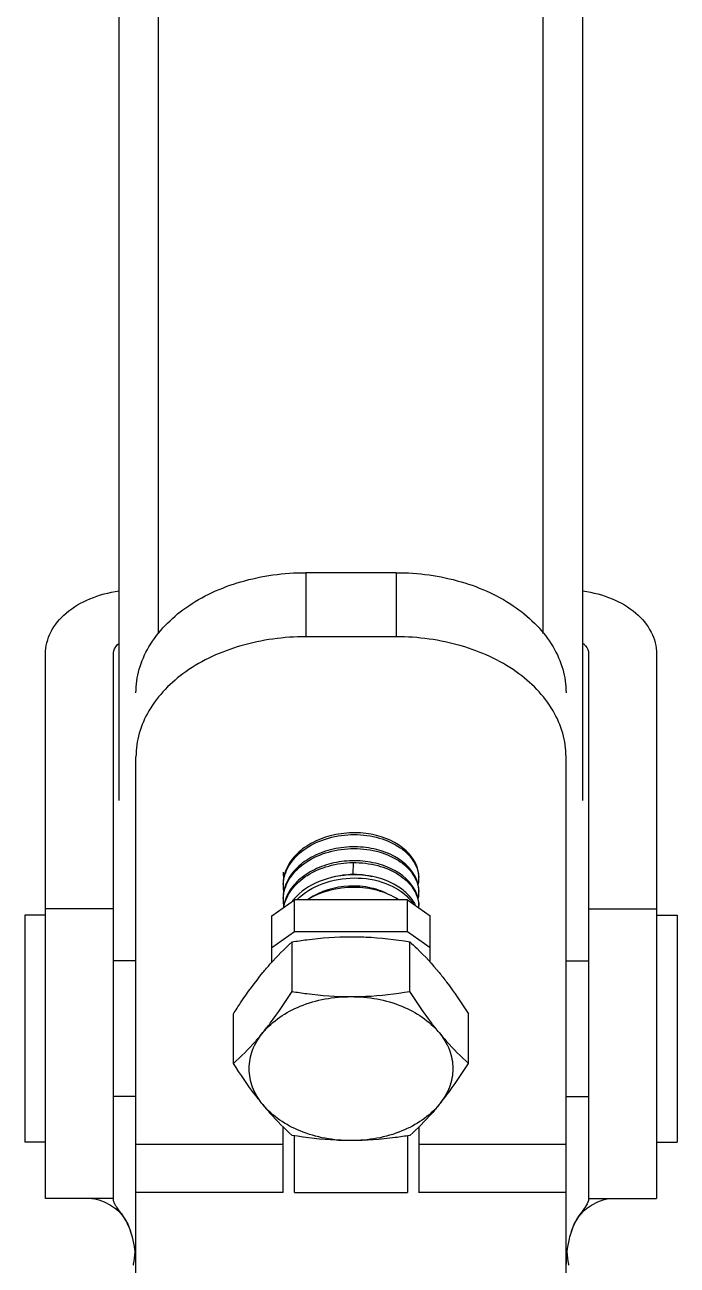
# Model space of a CAD drawing. Extents: x 4995099 to 5303443, y 4627657 to 4889583.
# Drawn here: x 5061614 to 5062204, y 4729155 to 4730275 of the extents above; entities that cross this region are included whole.
import ezdxf

# ---------------------------------------------------------------- set-up
doc = ezdxf.new("R2010")
doc.units = 0
doc.header["$LTSCALE"] = 1000
doc.header["$MEASUREMENT"] = 0
doc.layers.get('0').update_dxf_attribs({"color": 4, "linetype": 'CONTINUOUS'})

msp = doc.modelspace()

# ---------------------------------------------------------------- linework, layer by layer
for p, q in [((5061699.3, 4729574.3), (5061699.3, 4732787.2)), ((5062118.4, 4729574.3), (5062118.4, 4732787.2)), ((5061735.1, 4729725.4), (5061735.1, 4732431.7)), ((5062082.6, 4729725.4), (5062082.6, 4732431.7)), ((5061868, 4729780.3), (5061868, 4729722.4)), ((5061949.7, 4729780.3), (5061868, 4729780.3)), ((5061949.7, 4729780.3), (5061949.7, 4729722.4)), ((5061949.7, 4729722.4), (5061868, 4729722.4)), ((5061632.9, 4729214.9), (5061632.9, 4729707)), ((5061694.2, 4729214.9), (5061694.2, 4729707)), ((5062123.5, 4729707), (5062123.5, 4729214.9)), ((5062184.9, 4729707), (5062184.9, 4729214.9)), ((5061714.6, 4729145.3), (5061714.6, 4729614)), ((5062103.1, 4729145.3), (5062103.1, 4729614)), ((5061910.7, 4729518.4), (5061910.4, 4729507.5)), ((5061910.4, 4729507.5), (5061910.4, 4729507.3)), ((5061694.2, 4729476.7), (5061632.9, 4729476.7)), ((5061837.3, 4729470.3), (5061857.8, 4729484.7)), ((5061857.8, 4729455.8), (5061857.8, 4729484.7)), ((5061960, 4729484.7), (5061857.8, 4729484.7)), ((5061960, 4729455.8), (5061960, 4729484.7)), ((5061960, 4729484.7), (5061980.4, 4729470.3)), ((5062123.5, 4729476.7), (5062184.9, 4729476.7)), ((5061632.9, 4729470.9), (5061614.2, 4729470.9)), ((5061614.2, 4729470.9), (5061614.2, 4729265.7)), ((5061837.3, 4729428.3), (5061837.3, 4729470.3)), ((5061980.4, 4729428.3), (5061980.4, 4729470.3)), ((5062184.9, 4729470.9), (5062203.5, 4729470.9)), ((5062203.5, 4729470.9), (5062203.5, 4729265.7)), ((5061857.8, 4729455.8), (5061837.3, 4729441.4)), ((5061960, 4729455.8), (5061857.8, 4729455.8)), ((5061980.4, 4729441.4), (5061960, 4729455.8)), ((5061855.7, 4729401.9), (5061855.7, 4729446.7)), ((5061962, 4729401.9), (5061962, 4729446.7)), ((5061714.6, 4729429.6), (5061694.2, 4729429.6)), ((5062103.1, 4729429.6), (5062123.5, 4729429.6)), ((5061802.6, 4729336.8), (5061802.6, 4729381.6)), ((5062015.1, 4729336.8), (5062015.1, 4729381.6)), ((5061714.6, 4729306.9), (5061694.2, 4729306.9)), ((5062103.1, 4729306.9), (5062123.5, 4729306.9)), ((5061847.5, 4729220.1), (5061847.5, 4729279.5)), ((5061970.2, 4729279.5), (5061970.2, 4729220)), ((5061632.9, 4729265.7), (5061614.2, 4729265.7)), ((5061847.5, 4729263.5), (5061714.6, 4729263.5)), ((5061857.8, 4729220.1), (5061857.8, 4729271.5)), ((5061960, 4729271.5), (5061960, 4729220.1)), ((5062103.1, 4729263.5), (5061970.2, 4729263.5)), ((5062184.9, 4729265.7), (5062203.5, 4729265.7)), ((5061847.5, 4729220.1), (5061714.6, 4729220.1)), ((5061857.8, 4729220.1), (5061960, 4729220.1)), ((5062103.1, 4729220.1), (5061970.2, 4729220.1)), ((5061694.2, 4729214.9), (5061632.9, 4729214.9)), ((5061674.7, 4729214.9), (5061675.2, 4729214.9)), ((5061675.2, 4729214.9), (5061677.4, 4729214.6)), ((5061677.4, 4729214.6), (5061681, 4729213.7)), ((5061681, 4729213.7), (5061685.9, 4729211.9)), ((5061685.9, 4729211.9), (5061691.5, 4729208.9)), ((5061691.5, 4729208.9), (5061696.1, 4729205.8)), ((5061700.7, 4729202.3), (5061696.1, 4729205.8)), ((5061696.1, 4729205.8), (5061699, 4729203.3)), ((5062117, 4729202.3), (5062121.6, 4729205.8)), ((5062118.8, 4729203.3), (5062121.6, 4729205.8)), ((5062121.6, 4729205.8), (5062126.2, 4729208.9)), ((5062123.5, 4729214.9), (5062184.9, 4729214.9)), ((5062126.2, 4729208.9), (5062131.8, 4729211.9)), ((5062131.8, 4729211.9), (5062136.7, 4729213.7)), ((5062136.7, 4729213.7), (5062140.3, 4729214.6)), ((5062140.3, 4729214.6), (5062142.5, 4729214.9)), ((5062142.5, 4729214.9), (5062143, 4729214.9)), ((5061699, 4729203.3), (5061703.1, 4729198.4)), ((5061703.1, 4729198.4), (5061707.1, 4729191.6)), ((5062110.6, 4729191.7), (5062114.6, 4729198.4)), ((5062114.6, 4729198.4), (5062118.8, 4729203.3)), ((5061707.1, 4729191.6), (5061709.7, 4729185.4)), ((5062108, 4729185.4), (5062110.6, 4729191.7))]:
    msp.add_line(p, q)
for centre, radius, start, end in [((5061881.4, 4729509.7), 33.9, 180.0292, 189.5017), ((5061881, 4729497.1), 33.5, 177.3319, 179.9985), ((5061881.4, 4729497.1), 33.9, 180.0287, 189.4225), ((5061911.7, 4729434.9), 72.7, 90.8014, 91.0371), ((5061911.7, 4729420.8), 86.5, 90.6833, 90.8601), ((5061941.9, 4729503.4), 28.3, 348.6111, 359.9514), ((5061942.3, 4729503.4), 27.8, 0.0023, 3.2047), ((5061881, 4729484.4), 33.5, 177.3321, 179.9985), ((5061941.9, 4729490.8), 28.3, 348.6704, 359.952), ((5061942.3, 4729490.8), 27.8, 0.0022, 3.2052), ((5061881.4, 4729484.5), 33.9, 180.029, 189.4615), ((5061892.2, 4729455.2), 46.1, 139.3761, 142.4805), ((5061942.3, 4729478.1), 27.8, 0.0022, 3.2058), ((5061942.4, 4729478.1), 27.8, 358.8477, 359.9998), ((5061727.7, 4729227.4), 36.7, 213.7882, 214.1887), ((5062090.1, 4729227.4), 36.7, 325.8113, 326.2118), ((5061560.4, 4729182.1), 154.3, 350.0279, 354.2491), ((5062257.3, 4729182.1), 154.3, 185.7566, 189.972), ((5061558.7, 4729182.4), 156, 349.7299, 350.0443), ((5062259, 4729182.4), 156, 189.9557, 190.2701)]:
    msp.add_arc(centre, radius, start, end)
for points, knots in [([(5061714.6, 4729671.8), (5061714.6, 4729679), (5061716.7, 4729693.5), (5061729.1, 4729721.9), (5061759.7, 4729752.5), (5061809.9, 4729775.1), (5061848.2, 4729780.3), (5061868, 4729780.3)], [0, 0, 0, 0, 0.103597, 0.210948, 0.445697, 0.712571, 1, 1, 1, 1]), ([(5061949.7, 4729780.3), (5061969.5, 4729780.3), (5062007.8, 4729775.1), (5062058, 4729752.5), (5062088.6, 4729721.9), (5062101, 4729693.5), (5062103.1, 4729679), (5062103.1, 4729671.8)], [0, 0, 0, 0, 0.287429, 0.554303, 0.789052, 0.896403, 1, 1, 1, 1]), ([(5061632.9, 4729707), (5061632.9, 4729713.7), (5061636.6, 4729728), (5061651.5, 4729745.5), (5061673.2, 4729758.1), (5061690.3, 4729762.5), (5061699.3, 4729763.8)], [0, 0, 0, 0, 0.213346, 0.447987, 0.712108, 1, 1, 1, 1]), ([(5062118.4, 4729763.8), (5062127.4, 4729762.5), (5062144.5, 4729758.1), (5062166.2, 4729745.5), (5062181.1, 4729728), (5062184.9, 4729713.7), (5062184.9, 4729707)], [0, 0, 0, 0, 0.287892, 0.552013, 0.786654, 1, 1, 1, 1]), ([(5061868, 4729722.4), (5061848.2, 4729722.4), (5061809.9, 4729717.2), (5061759.7, 4729694.7), (5061729.1, 4729664.1), (5061716.7, 4729635.7), (5061714.6, 4729621.1), (5061714.6, 4729614)], [0, 0, 0, 0, 0.287429, 0.554303, 0.789052, 0.896403, 1, 1, 1, 1]), ([(5062103.1, 4729614), (5062103.1, 4729621.1), (5062101, 4729635.7), (5062088.6, 4729664.1), (5062058, 4729694.7), (5062007.8, 4729717.2), (5061969.5, 4729722.4), (5061949.7, 4729722.4)], [0, 0, 0, 0, 0.103597, 0.210948, 0.445697, 0.712571, 1, 1, 1, 1]), ([(5061694.2, 4729707), (5061694.2, 4729707.8), (5061694.7, 4729711.5), (5061697.1, 4729714.7), (5061699.2, 4729716.4)], [0, 0, 0, 0, 0.236834, 1, 1, 1, 1]), ([(5062118.5, 4729716.4), (5062119.3, 4729715.8), (5062121.9, 4729713.3), (5062123.5, 4729709.6), (5062123.5, 4729707)], [0, 0, 0, 0, 0.274002, 1, 1, 1, 1]), ([(5061961.7, 4729526), (5061954.1, 4729534.5), (5061936.8, 4729543.1), (5061912.4, 4729546), (5061892.7, 4729543.9), (5061874.7, 4729537.6), (5061859.9, 4729527.4), (5061850, 4729514.1), (5061847.5, 4729503.6), (5061847.5, 4729498.7)], [0, 0, 0, 0, 0.241317, 0.379461, 0.520014, 0.655792, 0.781306, 0.894819, 1, 1, 1, 1]), ([(5061847.6, 4729498.6), (5061847.8, 4729504.5), (5061851.9, 4729516.9), (5061866.2, 4729531.3), (5061885.9, 4729540.8), (5061908.7, 4729544.6), (5061931.4, 4729542.4), (5061951.2, 4729534.5), (5061965.6, 4729521.8), (5061969.8, 4729510.4), (5061970.2, 4729505)], [0, 0, 0, 0, 0.109411, 0.23076, 0.366309, 0.510386, 0.653207, 0.784895, 0.899597, 1, 1, 1, 1]), ([(5061961.7, 4729513.3), (5061954.1, 4729521.9), (5061936.8, 4729530.4), (5061912.4, 4729533.3), (5061892.7, 4729531.3), (5061874.7, 4729524.9), (5061859.9, 4729514.7), (5061850, 4729501.4), (5061847.5, 4729491), (5061847.5, 4729486)], [0, 0, 0, 0, 0.241302, 0.379446, 0.520006, 0.655788, 0.781304, 0.89482, 1, 1, 1, 1]), ([(5061847.6, 4729486), (5061847.8, 4729491.9), (5061851.9, 4729504.3), (5061866.2, 4729518.7), (5061885.9, 4729528.2), (5061908.7, 4729532), (5061931.4, 4729529.8), (5061951.2, 4729521.9), (5061965.6, 4729509.2), (5061969.8, 4729497.7), (5061970.2, 4729492.3)], [0, 0, 0, 0, 0.109411, 0.23076, 0.366314, 0.510391, 0.653213, 0.784895, 0.899597, 1, 1, 1, 1]), ([(5061961.7, 4729500.7), (5061954.4, 4729508.9), (5061938, 4729517.2), (5061914.7, 4729520.6), (5061895.7, 4729519.2), (5061877.9, 4729513.7), (5061862.9, 4729504.6), (5061852.1, 4729492.5), (5061848.5, 4729482.7), (5061847.8, 4729477.9)], [0, 0, 0, 0, 0.238806, 0.375378, 0.515068, 0.651187, 0.778286, 0.893865, 1, 1, 1, 1]), ([(5061970.2, 4729505), (5061970.2, 4729508.7), (5061968.6, 4729516.4), (5061964.3, 4729523), (5061961.7, 4729526)], [0, 0, 0, 0, 0.48237, 1, 1, 1, 1]), ([(5061848.1, 4729478.1), (5061849.2, 4729483.7), (5061854.6, 4729495.1), (5061869.3, 4729507.9), (5061888.8, 4729516.3), (5061903.3, 4729518.3), (5061910.7, 4729518.4)], [0, 0, 0, 0, 0.215857, 0.456017, 0.721227, 1, 1, 1, 1]), ([(5061910.7, 4729518.4), (5061918.2, 4729518.4), (5061932.7, 4729516.8), (5061951.9, 4729508.8), (5061965.7, 4729496.2), (5061969.9, 4729485), (5061970.2, 4729479.7)], [0, 0, 0, 0, 0.291821, 0.560232, 0.794326, 1, 1, 1, 1]), ([(5061970.2, 4729492.3), (5061970.2, 4729496), (5061968.6, 4729503.8), (5061964.3, 4729510.3), (5061961.7, 4729513.3)], [0, 0, 0, 0, 0.482394, 1, 1, 1, 1]), ([(5061910.4, 4729507.3), (5061900.1, 4729507.1), (5061880.4, 4729503.4), (5061863.2, 4729492.3), (5061857.2, 4729485.2)], [0, 0, 0, 0, 0.525716, 1, 1, 1, 1]), ([(5061859.9, 4729484.8), (5061866.3, 4729491.2), (5061883.1, 4729501.1), (5061911.6, 4729506), (5061939.5, 4729501.7), (5061955.6, 4729492.1), (5061961.2, 4729486)], [0, 0, 0, 0, 0.245715, 0.512956, 0.773315, 1, 1, 1, 1]), ([(5061944.2, 4729488.8), (5061938.9, 4729491.9), (5061926.7, 4729496.3), (5061901.1, 4729498.5), (5061881.1, 4729492.7), (5061870.6, 4729485.4)], [0, 0, 0, 0, 0.239537, 0.497847, 1, 1, 1, 1]), ([(5061928.1, 4729505.6), (5061926.7, 4729506), (5061921, 4729507.1), (5061915.1, 4729507.6), (5061910.7, 4729507.5)], [0, 0, 0, 0, 0.245441, 1, 1, 1, 1]), ([(5061961.7, 4729488), (5061958.9, 4729491.1), (5061944.6, 4729503.1), (5061925, 4729507.5), (5061910.7, 4729507.3)], [0, 0, 0, 0, 0.224306, 1, 1, 1, 1]), ([(5061970.2, 4729479.7), (5061970.2, 4729483.4), (5061968.6, 4729491.1), (5061964.3, 4729497.7), (5061961.7, 4729500.7)], [0, 0, 0, 0, 0.482388, 1, 1, 1, 1]), ([(5061951.7, 4729484.8), (5061946, 4729488.5), (5061932.7, 4729494.1), (5061904.3, 4729497.8), (5061881.7, 4729492.4), (5061869.5, 4729484.7)], [0, 0, 0, 0, 0.237857, 0.495496, 1, 1, 1, 1]), ([(5061967.2, 4729479.7), (5061966.9, 4729480.4), (5061965.3, 4729483.4), (5061963.4, 4729486.1), (5061961.7, 4729488)], [0, 0, 0, 0, 0.243018, 1, 1, 1, 1]), ([(5061829.2, 4729418.9), (5061831.4, 4729421.5), (5061839.7, 4729431.3), (5061848.8, 4729440.4), (5061855.7, 4729446.7)], [0, 0, 0, 0, 0.268858, 1, 1, 1, 1]), ([(5061855.7, 4729446.7), (5061860.1, 4729447.4), (5061877.7, 4729450.1), (5061895.5, 4729451.4), (5061908.9, 4729451.4)], [0, 0, 0, 0, 0.248681, 1, 1, 1, 1]), ([(5061908.9, 4729451.4), (5061913.3, 4729451.4), (5061931.1, 4729451), (5061948.8, 4729448.9), (5061962, 4729446.7)], [0, 0, 0, 0, 0.251248, 1, 1, 1, 1]), ([(5061962, 4729446.7), (5061964.2, 4729444.7), (5061973.6, 4729436), (5061982.3, 4729426.5), (5061988.5, 4729418.9)], [0, 0, 0, 0, 0.2325, 1, 1, 1, 1]), ([(5061802.6, 4729381.6), (5061804.8, 4729385), (5061813.1, 4729397.7), (5061822.1, 4729410.1), (5061829.2, 4729418.9)], [0, 0, 0, 0, 0.261287, 1, 1, 1, 1]), ([(5061988.5, 4729418.9), (5061990.8, 4729416.1), (5062000.2, 4729404.1), (5062008.8, 4729391.4), (5062015.1, 4729381.6)], [0, 0, 0, 0, 0.237123, 1, 1, 1, 1]), ([(5061829.2, 4729364.7), (5061831.5, 4729367.5), (5061840.9, 4729379.5), (5061849.5, 4729392.1), (5061855.7, 4729401.9)], [0, 0, 0, 0, 0.237123, 1, 1, 1, 1]), ([(5061829.2, 4729364.7), (5061837.9, 4729375.3), (5061863.7, 4729392.1), (5061893.3, 4729397.2), (5061908.9, 4729397.2)], [0, 0, 0, 0, 0.468341, 1, 1, 1, 1]), ([(5061855.7, 4729401.9), (5061860.1, 4729401.2), (5061877.7, 4729398.5), (5061895.5, 4729397.2), (5061908.9, 4729397.2)], [0, 0, 0, 0, 0.248681, 1, 1, 1, 1]), ([(5061908.9, 4729397.2), (5061913.3, 4729397.2), (5061931.1, 4729397.6), (5061948.8, 4729399.7), (5061962, 4729401.9)], [0, 0, 0, 0, 0.251248, 1, 1, 1, 1]), ([(5061908.9, 4729397.2), (5061924.5, 4729397.2), (5061954.1, 4729392.1), (5061979.8, 4729375.3), (5061988.5, 4729364.7)], [0, 0, 0, 0, 0.531659, 1, 1, 1, 1]), ([(5061988.5, 4729364.7), (5061986.2, 4729367.5), (5061976.8, 4729379.5), (5061968.3, 4729392.1), (5061962, 4729401.9)], [0, 0, 0, 0, 0.237123, 1, 1, 1, 1]), ([(5061829.2, 4729364.7), (5061827, 4729362), (5061818.7, 4729352.2), (5061809.6, 4729343.1), (5061802.6, 4729336.8)], [0, 0, 0, 0, 0.268858, 1, 1, 1, 1]), ([(5061829.2, 4729299.6), (5061825.4, 4729304.3), (5061819.1, 4729314.6), (5061815.8, 4729332.1), (5061819.1, 4729349.7), (5061825.4, 4729360), (5061829.2, 4729364.7)], [0, 0, 0, 0, 0.257487, 0.5, 0.742513, 1, 1, 1, 1]), ([(5061988.5, 4729364.7), (5061990.7, 4729362), (5061999, 4729352.2), (5062008.1, 4729343.1), (5062015.1, 4729336.8)], [0, 0, 0, 0, 0.268858, 1, 1, 1, 1]), ([(5061988.5, 4729364.7), (5061992.4, 4729360), (5061998.6, 4729349.7), (5062002, 4729332.1), (5061998.6, 4729314.6), (5061992.4, 4729304.3), (5061988.5, 4729299.6)], [0, 0, 0, 0, 0.257487, 0.5, 0.742513, 1, 1, 1, 1]), ([(5061829.2, 4729299.6), (5061826.9, 4729302.4), (5061817.5, 4729314.4), (5061808.9, 4729327), (5061802.6, 4729336.8)], [0, 0, 0, 0, 0.237123, 1, 1, 1, 1]), ([(5061988.5, 4729299.6), (5061990.8, 4729302.4), (5062000.2, 4729314.4), (5062008.8, 4729327), (5062015.1, 4729336.8)], [0, 0, 0, 0, 0.237123, 1, 1, 1, 1]), ([(5061829.2, 4729299.6), (5061831.4, 4729296.9), (5061839.7, 4729287.1), (5061848.8, 4729278), (5061855.7, 4729271.8)], [0, 0, 0, 0, 0.268858, 1, 1, 1, 1]), ([(5061908.9, 4729267.1), (5061893.3, 4729267.1), (5061863.7, 4729272.2), (5061837.9, 4729289), (5061829.2, 4729299.6)], [0, 0, 0, 0, 0.531659, 1, 1, 1, 1]), ([(5061988.5, 4729299.6), (5061979.8, 4729289), (5061954.1, 4729272.2), (5061924.5, 4729267.1), (5061908.9, 4729267.1)], [0, 0, 0, 0, 0.468341, 1, 1, 1, 1]), ([(5061988.5, 4729299.6), (5061986.4, 4729296.9), (5061978.1, 4729287.1), (5061969, 4729278), (5061962, 4729271.8)], [0, 0, 0, 0, 0.268858, 1, 1, 1, 1]), ([(5061908.9, 4729267.1), (5061904.4, 4729267.1), (5061886.6, 4729267.5), (5061868.9, 4729269.6), (5061855.7, 4729271.8)], [0, 0, 0, 0, 0.251248, 1, 1, 1, 1]), ([(5061962, 4729271.8), (5061957.6, 4729271.1), (5061940, 4729268.4), (5061922.2, 4729267.1), (5061908.9, 4729267.1)], [0, 0, 0, 0, 0.248681, 1, 1, 1, 1]), ([(5061697.2, 4729207), (5061696.7, 4729207.7), (5061695.2, 4729210.1), (5061694.2, 4729212.9), (5061694.2, 4729214.9)], [0, 0, 0, 0, 0.289589, 1, 1, 1, 1]), ([(5061700.7, 4729202.3), (5061700.4, 4729202.7), (5061699.2, 4729204.2), (5061698.1, 4729205.6), (5061697.3, 4729206.8)], [0, 0, 0, 0, 0.26918, 1, 1, 1, 1]), ([(5062120.4, 4729206.8), (5062120.1, 4729206.4), (5062119.1, 4729204.9), (5062117.9, 4729203.4), (5062117, 4729202.3)], [0, 0, 0, 0, 0.231104, 1, 1, 1, 1]), ([(5062123.5, 4729214.9), (5062123.5, 4729214.3), (5062123.2, 4729211.4), (5062121.8, 4729208.8), (5062120.5, 4729207)], [0, 0, 0, 0, 0.222245, 1, 1, 1, 1]), ([(5061709.7, 4729185.4), (5061709.1, 4729187.1), (5061706.8, 4729193.1), (5061703.6, 4729198.7), (5061700.7, 4729202.3)], [0, 0, 0, 0, 0.285604, 1, 1, 1, 1]), ([(5062117, 4729202.3), (5062116.2, 4729201.3), (5062112.4, 4729196.1), (5062109.7, 4729190.1), (5062108, 4729185.4)], [0, 0, 0, 0, 0.210146, 1, 1, 1, 1]), ([(5061714.6, 4729155.1), (5061714.6, 4729157.7), (5061714.2, 4729168), (5061712.3, 4729178.2), (5061709.7, 4729185.4)], [0, 0, 0, 0, 0.257456, 1, 1, 1, 1]), ([(5062108, 4729185.4), (5062107.2, 4729183), (5062104.3, 4729173.2), (5062103.1, 4729162.9), (5062103.1, 4729155.1)], [0, 0, 0, 0, 0.239548, 1, 1, 1, 1])]:
    msp.add_open_spline(points, degree=3, knots=knots)
for points in [[(5061910.4, 4729507.5), (5061904.5, 4729507.4), (5061898.6, 4729506.6), (5061892.9, 4729505.1)], [(5061961.2, 4729486), (5061962.5, 4729484.6), (5061963.7, 4729483.1), (5061964.8, 4729481.5)]]:
    msp.add_open_spline(points, degree=3)

doc.saveas('drawing.dxf')
